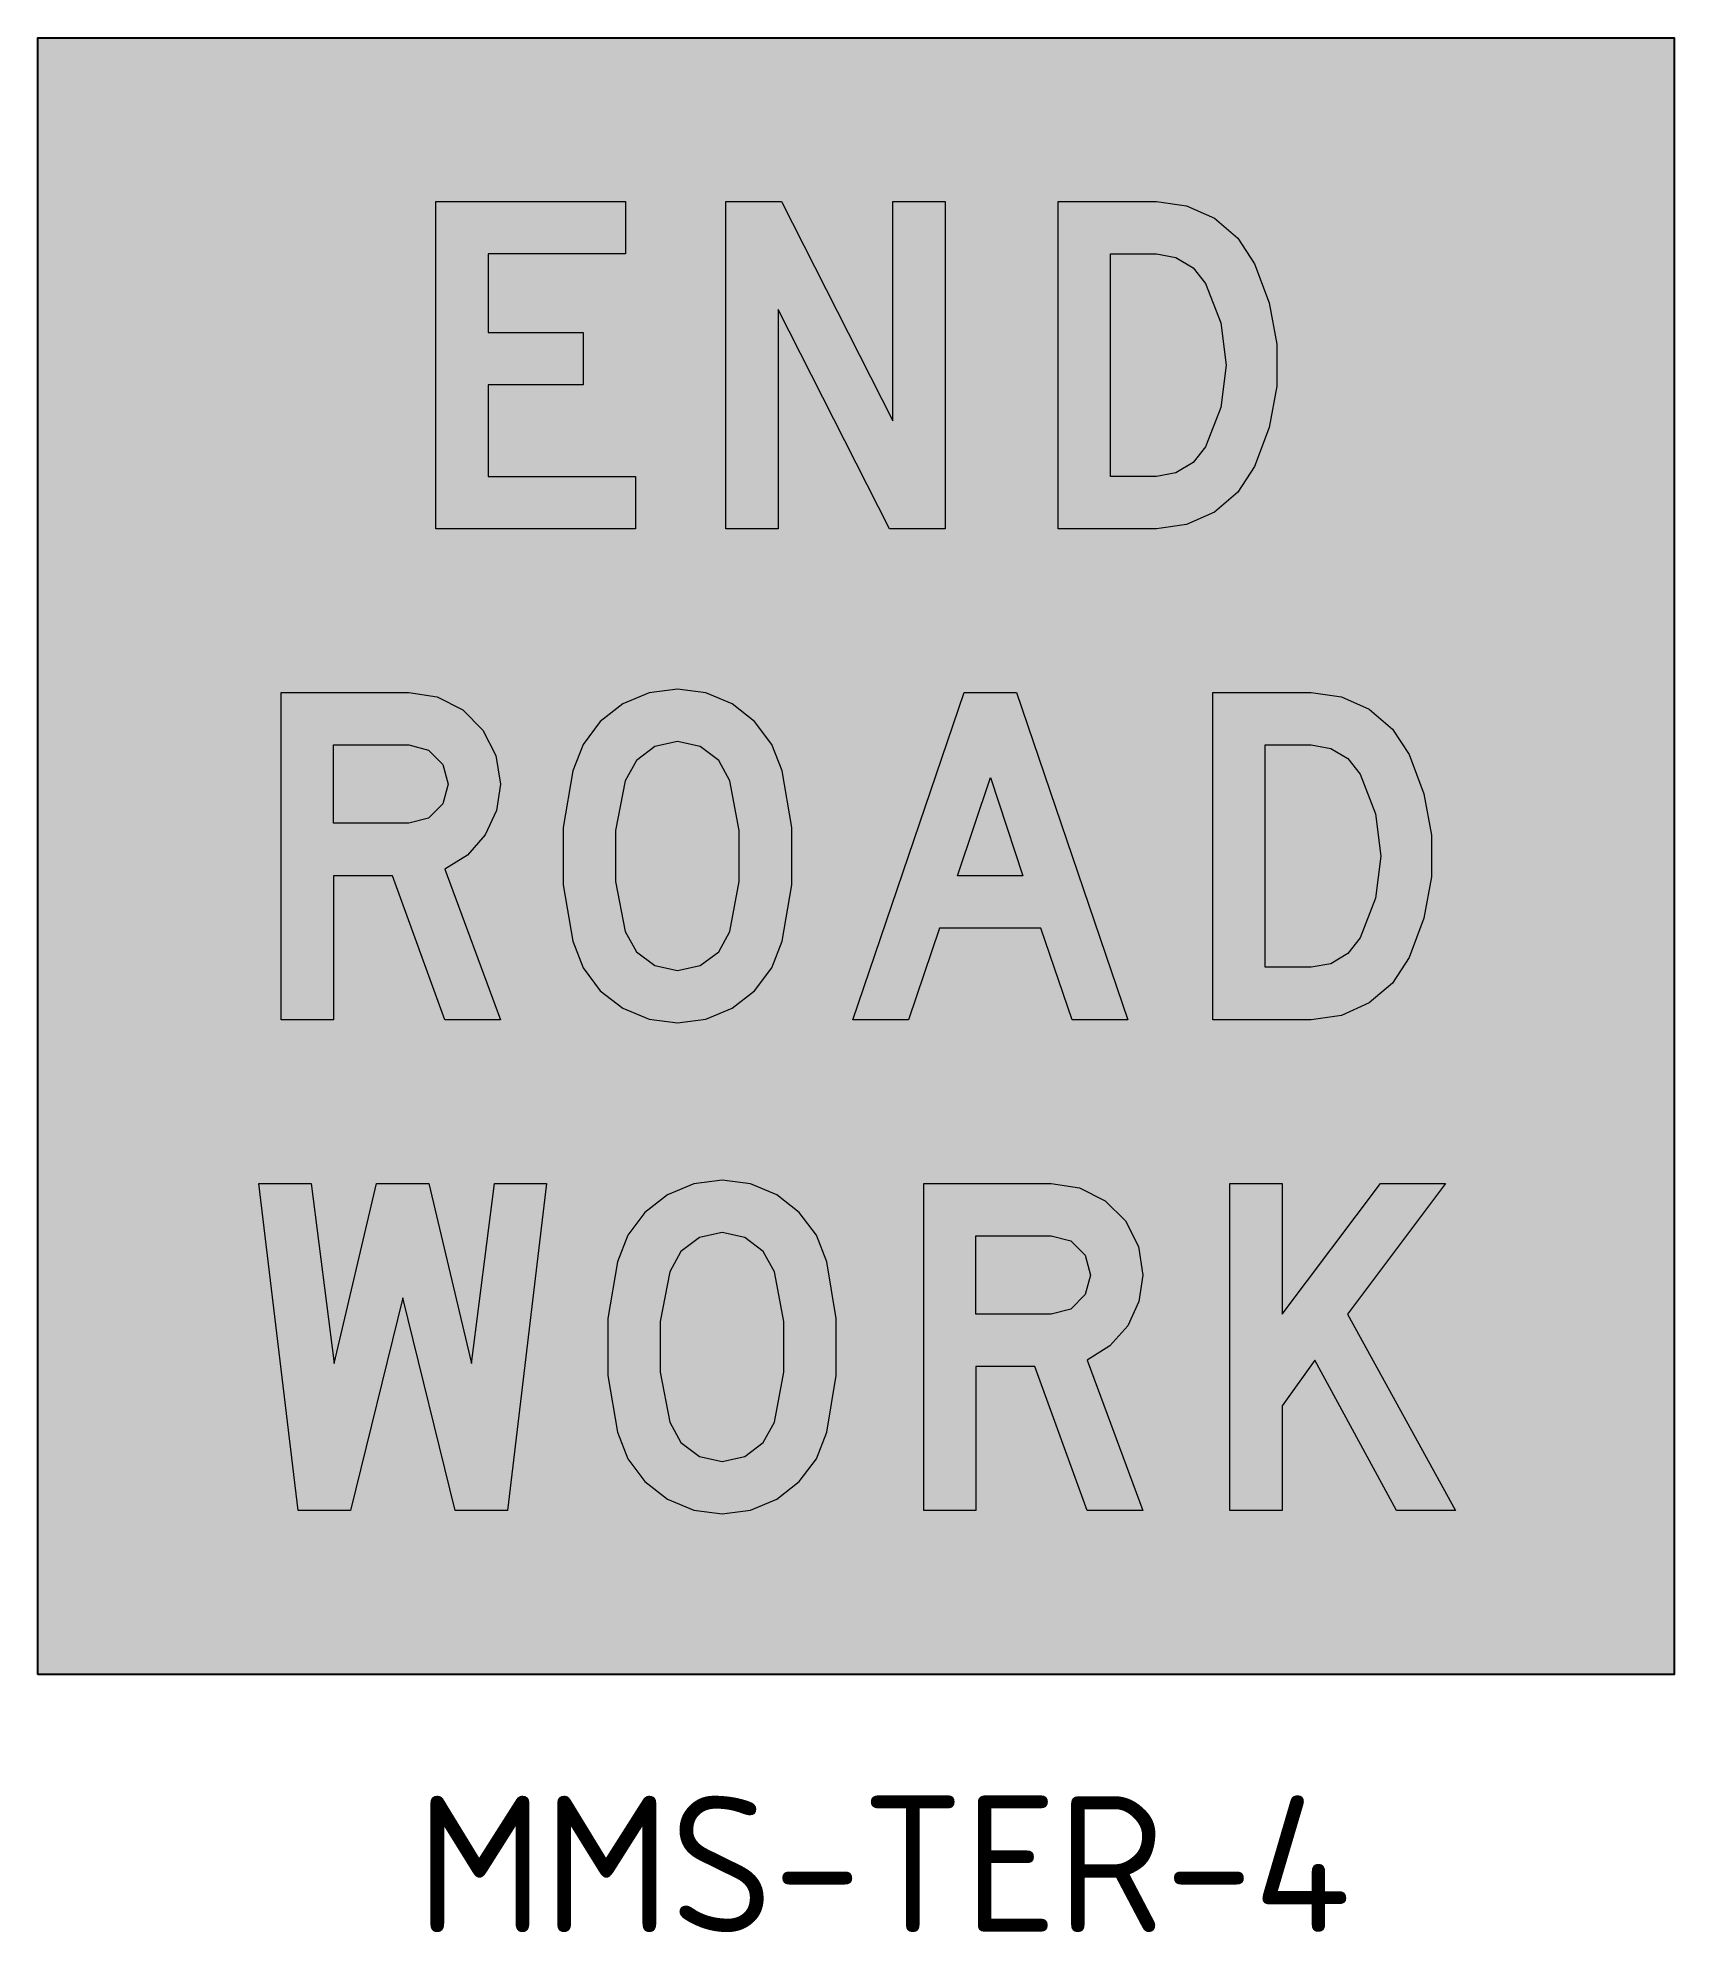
# Model space of a CAD drawing. Extents: x 154 to 359, y 73 to 234.
# Drawn here: x 154 to 214, y 164.2 to 233.6 of the extents above.
import ezdxf

# ---------------------------------------------------------------- set-up
doc = ezdxf.new("R2010")
doc.units = 0
doc.layers.add('L25', color=1, linetype='CONTINUOUS')
doc.layers.add('yellow', color=50, linetype='CONTINUOUS')
doc.styles.add('ISO', font='iso3098b.shx')

msp = doc.modelspace()

# ---------------------------------------------------------------- hatches: boundary and pattern name
at = {"layer": 'L25'}
h = msp.add_hatch(color=256, dxfattribs=at)
h.paths.add_polyline_path([(179.239, 227.614), (181.279, 227.614), (185.358, 219.576), (185.358, 227.614), (187.277, 227.614), (187.277, 215.613), (185.237, 215.613), (181.157, 223.656), (181.157, 215.613), (179.239, 215.613)])
h.paths.add_polyline_path([(168.604, 227.614), (175.559, 227.614), (175.559, 225.696), (170.522, 225.696), (170.522, 222.816), (174, 222.816), (174, 220.893), (170.522, 220.893), (170.522, 217.536), (175.918, 217.536), (175.918, 215.613), (168.604, 215.613)])
h.paths.add_polyline_path([(195.023, 217.536), (193.347, 217.536), (193.347, 225.696), (195.023, 225.696), (195.742, 225.561), (196.371, 225.188), (196.825, 224.613), (197.386, 223.162), (197.579, 221.616), (197.386, 220.066), (196.825, 218.615), (196.371, 218.044), (195.742, 217.667)], flags=16)
h.paths.add_polyline_path([(195.023, 215.613), (191.428, 215.613), (191.428, 227.614), (195.023, 227.614), (196.133, 227.457), (197.157, 226.999), (198.006, 226.271), (198.622, 225.332), (199.161, 223.894), (199.435, 222.384), (199.435, 220.848), (199.161, 219.334), (198.622, 217.896), (198.006, 216.957), (197.157, 216.229), (196.133, 215.771)])
h = msp.add_hatch(color=256, dxfattribs=at)
h.paths.add_polyline_path([(183.898, 197.614), (187.973, 209.615), (189.892, 209.615), (193.971, 197.614), (191.932, 197.614), (190.79, 200.975), (187.075, 200.975), (185.933, 197.614)])
h.paths.add_polyline_path([(190.13, 202.893), (187.735, 202.893), (188.935, 206.497)], flags=16)
h.paths.add_polyline_path([(200.698, 199.537), (199.017, 199.537), (199.017, 207.697), (200.698, 207.697), (201.417, 207.562), (202.041, 207.189), (202.495, 206.614), (203.061, 205.162), (203.25, 203.617), (203.061, 202.067), (202.495, 200.615), (202.041, 200.045), (201.417, 199.667)], flags=16)
h.paths.add_polyline_path([(200.698, 197.614), (197.099, 197.614), (197.099, 209.615), (200.698, 209.615), (201.807, 209.458), (202.827, 209), (203.681, 208.272), (204.297, 207.337), (204.836, 205.895), (205.11, 204.385), (205.11, 202.848), (204.836, 201.334), (204.297, 199.897), (203.681, 198.957), (202.827, 198.23), (201.807, 197.771)])
h.paths.add_polyline_path([(179.382, 200.854), (179.728, 202.687), (179.728, 204.547), (179.382, 206.376), (178.974, 207.121), (178.295, 207.634), (177.464, 207.813), (176.633, 207.634), (175.954, 207.121), (175.545, 206.376), (175.195, 204.547), (175.195, 202.687), (175.545, 200.854), (175.954, 200.108), (176.633, 199.6), (177.464, 199.416), (178.295, 199.6), (178.974, 200.108)], flags=16)
h.paths.add_polyline_path([(181.301, 200.494), (181.651, 202.565), (181.651, 204.664), (181.301, 206.735), (180.919, 207.71), (180.29, 208.55), (179.468, 209.197), (178.502, 209.602), (177.464, 209.736), (176.426, 209.602), (175.46, 209.197), (174.633, 208.55), (174.009, 207.71), (173.627, 206.735), (173.276, 204.664), (173.276, 202.565), (173.627, 200.494), (174.009, 199.519), (174.633, 198.679), (175.46, 198.036), (176.426, 197.632), (177.464, 197.497), (178.502, 197.632), (179.468, 198.036), (180.29, 198.679), (180.919, 199.519)])
h.paths.add_polyline_path([(167.606, 204.816), (164.852, 204.816), (164.852, 207.697), (167.606, 207.697), (168.329, 207.503), (168.855, 206.978), (169.048, 206.254), (168.855, 205.535), (168.329, 205.005)], flags=16)
h.paths.add_polyline_path([(168.927, 203.136), (170.967, 197.614), (168.927, 197.614), (167.009, 202.893), (164.852, 202.893), (164.852, 197.614), (162.933, 197.614), (162.933, 209.615), (167.606, 209.615), (168.648, 209.453), (169.588, 208.977), (170.329, 208.236), (170.805, 207.297), (170.967, 206.254), (170.828, 205.284), (170.414, 204.39), (169.763, 203.653)])
h = msp.add_hatch(color=256, dxfattribs=at)
h.paths.add_polyline_path([(197.719, 191.616), (199.637, 191.616), (199.637, 186.817), (203.236, 191.616), (205.631, 191.616), (202.037, 186.817), (205.995, 179.615), (203.834, 179.615), (200.837, 185.137), (199.637, 183.456), (199.637, 179.615), (197.719, 179.615)])
h.paths.add_polyline_path([(162.111, 191.616), (164.03, 191.616), (164.87, 185.015), (166.429, 191.616), (168.347, 191.616), (169.907, 185.015), (170.747, 191.616), (172.665, 191.616), (171.228, 179.615), (169.309, 179.615), (167.39, 187.415), (165.472, 179.615), (163.553, 179.615)])
h.paths.add_polyline_path([(177.181, 188.376), (176.83, 186.548), (176.83, 184.687), (177.181, 182.859), (177.59, 182.113), (178.268, 181.601), (179.099, 181.417), (179.931, 181.601), (180.609, 182.113), (181.018, 182.859), (181.364, 184.687), (181.364, 186.548), (181.018, 188.376), (180.609, 189.122), (179.931, 189.634), (179.099, 189.814), (178.268, 189.634), (177.59, 189.122)], flags=16)
h.paths.add_polyline_path([(175.262, 188.736), (174.912, 186.664), (174.912, 184.566), (175.262, 182.495), (175.644, 181.52), (176.269, 180.68), (177.095, 180.037), (178.061, 179.633), (179.099, 179.498), (180.137, 179.633), (181.103, 180.037), (181.926, 180.68), (182.555, 181.52), (182.936, 182.495), (183.287, 184.566), (183.287, 186.664), (182.936, 188.736), (182.555, 189.711), (181.926, 190.551), (181.103, 191.198), (180.137, 191.602), (179.099, 191.737), (178.061, 191.602), (177.095, 191.198), (176.269, 190.551), (175.644, 189.711)])
h.paths.add_polyline_path([(191.168, 186.817), (188.409, 186.817), (188.409, 189.697), (191.168, 189.697), (191.887, 189.504), (192.417, 188.978), (192.606, 188.255), (192.417, 187.536), (191.887, 187.006)], flags=16)
h.paths.add_polyline_path([(192.484, 185.137), (194.524, 179.615), (192.484, 179.615), (190.566, 184.899), (188.409, 184.899), (188.409, 179.615), (186.491, 179.615), (186.491, 191.616), (191.168, 191.616), (192.206, 191.454), (193.145, 190.978), (193.891, 190.236), (194.362, 189.297), (194.524, 188.255), (194.385, 187.284), (193.971, 186.39), (193.32, 185.653)])
at = {"layer": 'yellow'}
h = msp.add_hatch(color=256, dxfattribs=at)
h.paths.add_polyline_path([(214.009, 233.613), (154.009, 233.613), (154.009, 173.613), (214.009, 173.613)])
h.paths.add_polyline_path([(187.973, 209.615), (189.892, 209.615), (193.971, 197.614), (191.932, 197.614), (190.79, 200.975), (187.075, 200.975), (185.933, 197.614), (183.898, 197.614)], flags=16)
h.paths.add_polyline_path([(181.301, 206.735), (181.651, 204.664), (181.651, 202.565), (181.301, 200.494), (180.919, 199.519), (180.29, 198.679), (179.468, 198.036), (178.502, 197.632), (177.464, 197.497), (176.426, 197.632), (175.46, 198.036), (174.633, 198.679), (174.009, 199.519), (173.627, 200.494), (173.276, 202.565), (173.276, 204.664), (173.627, 206.735), (174.009, 207.71), (174.633, 208.55), (175.46, 209.197), (176.426, 209.602), (177.464, 209.736), (178.502, 209.602), (179.468, 209.197), (180.29, 208.55), (180.919, 207.71)], flags=16)
h.paths.add_polyline_path([(188.935, 206.497), (190.13, 202.893), (187.735, 202.893)], flags=0)
h.paths.add_polyline_path([(179.382, 206.376), (179.728, 204.547), (179.728, 202.687), (179.382, 200.854), (178.974, 200.108), (178.295, 199.6), (177.464, 199.416), (176.633, 199.6), (175.954, 200.108), (175.545, 200.854), (175.195, 202.687), (175.195, 204.547), (175.545, 206.376), (175.954, 207.121), (176.633, 207.634), (177.464, 207.813), (178.295, 207.634), (178.974, 207.121)], flags=0)
h.paths.add_polyline_path([(185.237, 215.613), (181.157, 223.656), (181.157, 215.613), (179.239, 215.613), (179.239, 227.614), (181.279, 227.614), (185.358, 219.576), (185.358, 227.614), (187.277, 227.614), (187.277, 215.613)], flags=16)
h.paths.add_polyline_path([(191.428, 215.613), (191.428, 227.614), (195.023, 227.614), (196.133, 227.457), (197.157, 226.999), (198.006, 226.271), (198.622, 225.332), (199.161, 223.894), (199.435, 222.384), (199.435, 220.848), (199.161, 219.334), (198.622, 217.896), (198.006, 216.957), (197.157, 216.229), (196.133, 215.771), (195.023, 215.613)], flags=16)
h.paths.add_polyline_path([(175.918, 215.613), (168.604, 215.613), (168.604, 227.614), (175.559, 227.614), (175.559, 225.696), (170.522, 225.696), (170.522, 222.816), (174, 222.816), (174, 220.893), (170.522, 220.893), (170.522, 217.536), (175.918, 217.536)], flags=16)
h.paths.add_polyline_path([(193.347, 217.536), (193.347, 225.696), (195.023, 225.696), (195.742, 225.561), (196.371, 225.188), (196.825, 224.613), (197.386, 223.162), (197.579, 221.616), (197.386, 220.066), (196.825, 218.615), (196.371, 218.044), (195.742, 217.667), (195.023, 217.536)], flags=0)
h.paths.add_polyline_path([(197.099, 209.615), (200.698, 209.615), (201.807, 209.458), (202.827, 209), (203.681, 208.272), (204.297, 207.337), (204.836, 205.895), (205.11, 204.385), (205.11, 202.848), (204.836, 201.334), (204.297, 199.897), (203.681, 198.957), (202.827, 198.23), (201.807, 197.771), (200.698, 197.614), (197.099, 197.614)], flags=16)
h.paths.add_polyline_path([(170.967, 206.254), (170.828, 205.284), (170.414, 204.39), (169.763, 203.653), (168.927, 203.136), (170.967, 197.614), (168.927, 197.614), (167.009, 202.893), (164.852, 202.893), (164.852, 197.614), (162.933, 197.614), (162.933, 209.615), (167.606, 209.615), (168.648, 209.453), (169.588, 208.977), (170.329, 208.236), (170.805, 207.297)], flags=16)
h.paths.add_polyline_path([(199.017, 207.697), (200.698, 207.697), (201.417, 207.562), (202.041, 207.189), (202.495, 206.614), (203.061, 205.162), (203.25, 203.617), (203.061, 202.067), (202.495, 200.615), (202.041, 200.045), (201.417, 199.667), (200.698, 199.537), (199.017, 199.537)], flags=0)
h.paths.add_polyline_path([(169.048, 206.254), (168.855, 205.535), (168.329, 205.005), (167.606, 204.816), (164.852, 204.816), (164.852, 207.697), (167.606, 207.697), (168.329, 207.503), (168.855, 206.978)], flags=0)
h.paths.add_polyline_path([(186.491, 191.616), (191.168, 191.616), (192.206, 191.454), (193.145, 190.978), (193.891, 190.236), (194.362, 189.297), (194.524, 188.255), (194.385, 187.284), (193.971, 186.39), (193.32, 185.653), (192.484, 185.137), (194.524, 179.615), (192.484, 179.615), (190.566, 184.899), (188.409, 184.899), (188.409, 179.615), (186.491, 179.615)], flags=16)
h.paths.add_polyline_path([(180.137, 191.602), (181.103, 191.198), (181.926, 190.551), (182.555, 189.711), (182.936, 188.736), (183.287, 186.664), (183.287, 184.566), (182.936, 182.495), (182.555, 181.52), (181.926, 180.68), (181.103, 180.037), (180.137, 179.633), (179.099, 179.498), (178.061, 179.633), (177.095, 180.037), (176.269, 180.68), (175.644, 181.52), (175.262, 182.495), (174.912, 184.566), (174.912, 186.664), (175.262, 188.736), (175.644, 189.711), (176.269, 190.551), (177.095, 191.198), (178.061, 191.602), (179.099, 191.737)], flags=16)
h.paths.add_polyline_path([(188.409, 189.697), (191.168, 189.697), (191.887, 189.504), (192.417, 188.978), (192.606, 188.255), (192.417, 187.536), (191.887, 187.006), (191.168, 186.817), (188.409, 186.817)], flags=0)
h.paths.add_polyline_path([(179.931, 189.634), (180.609, 189.122), (181.018, 188.376), (181.364, 186.548), (181.364, 184.687), (181.018, 182.859), (180.609, 182.113), (179.931, 181.601), (179.099, 181.417), (178.268, 181.601), (177.59, 182.113), (177.181, 182.859), (176.83, 184.687), (176.83, 186.548), (177.181, 188.376), (177.59, 189.122), (178.268, 189.634), (179.099, 189.814)], flags=0)
h.paths.add_polyline_path([(172.665, 191.616), (171.228, 179.615), (169.309, 179.615), (167.39, 187.415), (165.472, 179.615), (163.553, 179.615), (162.111, 191.616), (164.03, 191.616), (164.87, 185.015), (166.429, 191.616), (168.347, 191.616), (169.907, 185.015), (170.747, 191.616)], flags=16)
h.paths.add_polyline_path([(197.719, 191.616), (199.637, 191.616), (199.637, 186.817), (203.236, 191.616), (205.631, 191.616), (202.037, 186.817), (205.995, 179.615), (203.834, 179.615), (200.837, 185.137), (199.637, 183.456), (199.637, 179.615), (197.719, 179.615)], flags=16)

# ---------------------------------------------------------------- linework, layer by layer
at = {"layer": 'L25'}
msp.add_lwpolyline([(154.009, 173.613), (154.009, 233.613), (214.009, 233.613), (214.009, 173.613)], close=True, dxfattribs=at)
at = {"layer": 'L25', "lineweight": 0}
for points in [[(168.604, 227.614), (175.559, 227.614), (175.559, 225.696), (170.522, 225.696), (170.522, 222.816), (174, 222.816), (174, 220.893), (170.522, 220.893), (170.522, 217.536), (175.918, 217.536), (175.918, 215.613), (168.604, 215.613), (168.604, 227.614)], [(179.239, 227.614), (181.279, 227.614), (185.358, 219.576), (185.358, 227.614), (187.277, 227.614), (187.277, 215.613), (185.237, 215.613), (181.157, 223.656), (181.157, 215.613), (179.239, 215.613), (179.239, 227.614)], [(195.023, 215.613), (191.428, 215.613), (191.428, 227.614), (195.023, 227.614), (196.133, 227.457), (197.157, 226.999), (198.006, 226.271), (198.622, 225.332), (199.161, 223.894), (199.435, 222.384), (199.435, 220.848), (199.161, 219.334), (198.622, 217.896), (198.006, 216.957), (197.157, 216.229), (196.133, 215.771)], [(195.023, 217.536), (193.347, 217.536), (193.347, 225.696), (195.023, 225.696), (195.742, 225.561), (196.371, 225.188), (196.825, 224.613), (197.386, 223.162), (197.579, 221.616), (197.386, 220.066), (196.825, 218.615), (196.371, 218.044), (195.742, 217.667)], [(168.927, 203.136), (170.967, 197.614), (168.927, 197.614), (167.009, 202.893), (164.852, 202.893), (164.852, 197.614), (162.933, 197.614), (162.933, 209.615), (167.606, 209.615), (168.648, 209.453), (169.588, 208.977), (170.329, 208.236), (170.805, 207.297), (170.967, 206.254), (170.828, 205.284), (170.414, 204.39), (169.763, 203.653)], [(181.301, 200.494), (181.651, 202.565), (181.651, 204.664), (181.301, 206.735), (180.919, 207.71), (180.29, 208.55), (179.468, 209.197), (178.502, 209.602), (177.464, 209.736), (176.426, 209.602), (175.46, 209.197), (174.633, 208.55), (174.009, 207.71), (173.627, 206.735), (173.276, 204.664), (173.276, 202.565), (173.627, 200.494), (174.009, 199.519), (174.633, 198.679), (175.46, 198.036), (176.426, 197.632), (177.464, 197.497), (178.502, 197.632), (179.468, 198.036), (180.29, 198.679), (180.919, 199.519)], [(183.898, 197.614), (187.973, 209.615), (189.892, 209.615), (193.971, 197.614), (191.932, 197.614), (190.79, 200.975), (187.075, 200.975), (185.933, 197.614), (183.898, 197.614)], [(200.698, 197.614), (197.099, 197.614), (197.099, 209.615), (200.698, 209.615), (201.807, 209.458), (202.827, 209), (203.681, 208.272), (204.297, 207.337), (204.836, 205.895), (205.11, 204.385), (205.11, 202.848), (204.836, 201.334), (204.297, 199.897), (203.681, 198.957), (202.827, 198.23), (201.807, 197.771)], [(167.606, 204.816), (164.852, 204.816), (164.852, 207.697), (167.606, 207.697), (168.329, 207.503), (168.855, 206.978), (169.048, 206.254), (168.855, 205.535), (168.329, 205.005)], [(179.382, 200.854), (179.728, 202.687), (179.728, 204.547), (179.382, 206.376), (178.974, 207.121), (178.295, 207.634), (177.464, 207.813), (176.633, 207.634), (175.954, 207.121), (175.545, 206.376), (175.195, 204.547), (175.195, 202.687), (175.545, 200.854), (175.954, 200.108), (176.633, 199.6), (177.464, 199.416), (178.295, 199.6), (178.974, 200.108)], [(200.698, 199.537), (199.017, 199.537), (199.017, 207.697), (200.698, 207.697), (201.417, 207.562), (202.041, 207.189), (202.495, 206.614), (203.061, 205.162), (203.25, 203.617), (203.061, 202.067), (202.495, 200.615), (202.041, 200.045), (201.417, 199.667)], [(190.13, 202.893), (187.735, 202.893), (188.935, 206.497), (190.13, 202.893)], [(175.262, 188.736), (174.912, 186.664), (174.912, 184.566), (175.262, 182.495), (175.644, 181.52), (176.269, 180.68), (177.095, 180.037), (178.061, 179.633), (179.099, 179.498), (180.137, 179.633), (181.103, 180.037), (181.926, 180.68), (182.555, 181.52), (182.936, 182.495), (183.287, 184.566), (183.287, 186.664), (182.936, 188.736), (182.555, 189.711), (181.926, 190.551), (181.103, 191.198), (180.137, 191.602), (179.099, 191.737), (178.061, 191.602), (177.095, 191.198), (176.269, 190.551), (175.644, 189.711)], [(162.111, 191.616), (164.03, 191.616), (164.87, 185.015), (166.429, 191.616), (168.347, 191.616), (169.907, 185.015), (170.747, 191.616), (172.665, 191.616), (171.228, 179.615), (169.309, 179.615), (167.39, 187.415), (165.472, 179.615), (163.553, 179.615), (162.111, 191.616)], [(192.484, 185.137), (194.524, 179.615), (192.484, 179.615), (190.566, 184.899), (188.409, 184.899), (188.409, 179.615), (186.491, 179.615), (186.491, 191.616), (191.168, 191.616), (192.206, 191.454), (193.145, 190.978), (193.891, 190.236), (194.362, 189.297), (194.524, 188.255), (194.385, 187.284), (193.971, 186.39), (193.32, 185.653)], [(197.719, 191.616), (199.637, 191.616), (199.637, 186.817), (203.236, 191.616), (205.631, 191.616), (202.037, 186.817), (205.995, 179.615), (203.834, 179.615), (200.837, 185.137), (199.637, 183.456), (199.637, 179.615), (197.719, 179.615), (197.719, 191.616)], [(177.181, 188.376), (176.83, 186.548), (176.83, 184.687), (177.181, 182.859), (177.59, 182.113), (178.268, 181.601), (179.099, 181.417), (179.931, 181.601), (180.609, 182.113), (181.018, 182.859), (181.364, 184.687), (181.364, 186.548), (181.018, 188.376), (180.609, 189.122), (179.931, 189.634), (179.099, 189.814), (178.268, 189.634), (177.59, 189.122)], [(191.168, 186.817), (188.409, 186.817), (188.409, 189.697), (191.168, 189.697), (191.887, 189.504), (192.417, 188.978), (192.606, 188.255), (192.417, 187.536), (191.887, 187.006)]]:
    msp.add_lwpolyline(points, close=True, dxfattribs=at)

# ---------------------------------------------------------------- texts
at = {"layer": 'yellow', "insert": (167.891, 169.163), "char_height": 5, "width": 46.0656, "attachment_point": 1, "style": 'ISO'}
msp.add_mtext('{\\C3;MMS-TER-4}', dxfattribs=at)

doc.saveas('drawing.dxf')
